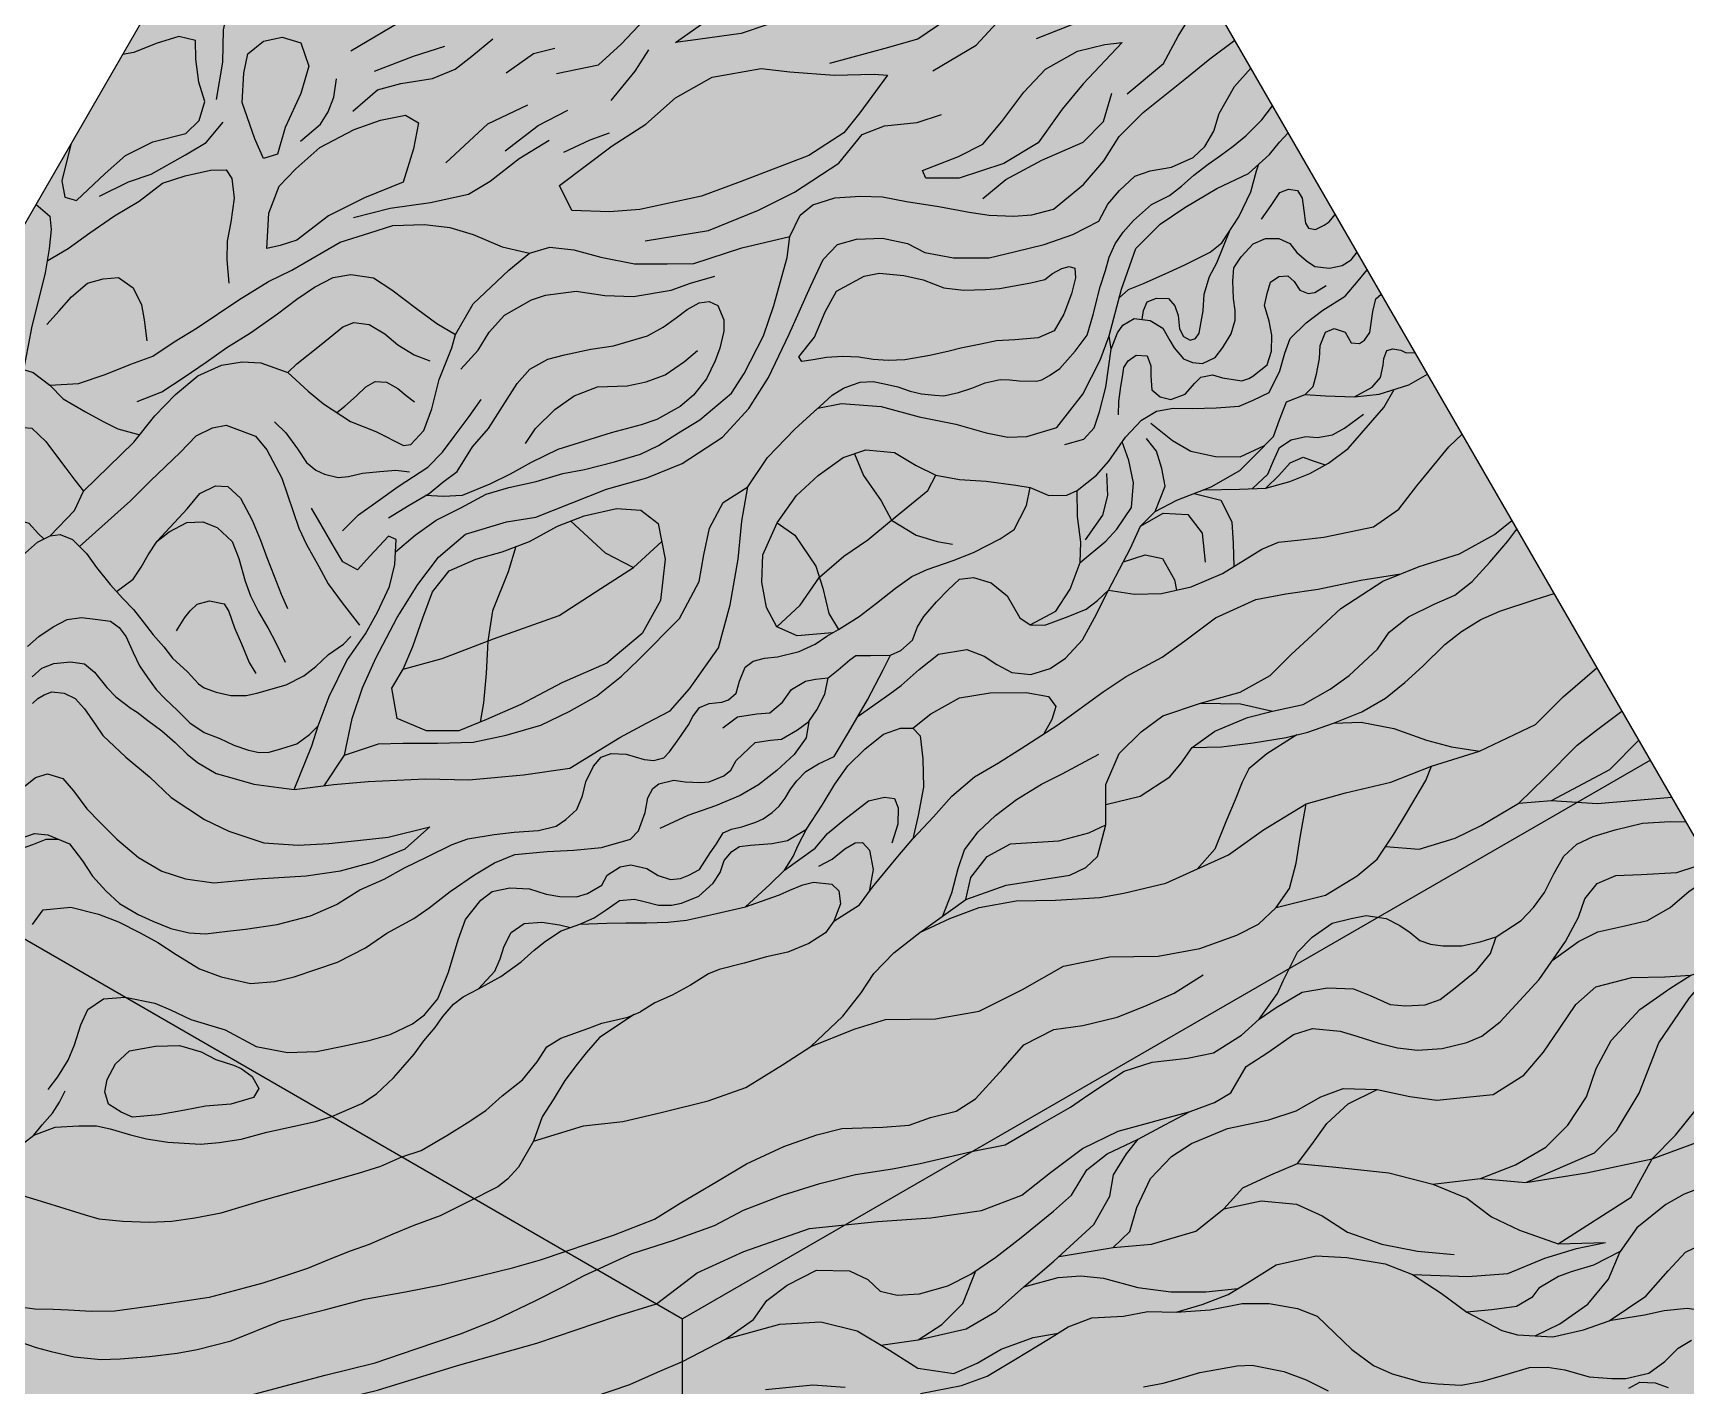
# Model space of a CAD drawing. Header units: millimetres. Extents: x 39 to 1913, y -1214 to 273.
# Drawn here: x 1670.9 to 1769.1, y -258.4 to -178.1 of the extents above; entities that cross this region are included whole.
import ezdxf

# ---------------------------------------------------------------- set-up
doc = ezdxf.new("R2010")
doc.units = ezdxf.units.MM

msp = doc.modelspace()

# ---------------------------------------------------------------- hatches: boundary and pattern name
at = {"transparency": 33554483}
h = msp.add_hatch(color=43, dxfattribs=at)
h.dxf.hatch_style = 1
h.paths.add_polyline_path([(1726.971, -151.985), (1691.971, -151.985), (1651.971, -221.267), (1709.471, -254.465), (1766.971, -221.267)])
h = msp.add_hatch(color=251, dxfattribs=at)
h.dxf.hatch_style = 1
h.paths.add_polyline_path([(1709.471, -254.465), (1651.971, -221.267), (1611.971, -290.549), (1629.471, -320.86), (1709.471, -320.86)])
h = msp.add_hatch(color=96, dxfattribs=at)
h.dxf.hatch_style = 1
h.paths.add_polyline_path([(1806.971, -290.549), (1766.971, -221.267), (1709.471, -254.465), (1709.471, -320.86), (1789.471, -320.86)])

# ---------------------------------------------------------------- linework, layer by layer
at = {"color": 252}
msp.add_lwpolyline([(1598.801, -313.36), (1705.14, -129.174, -0.57735), (1713.801, -129.174), (1820.14, -313.36, -0.57735), (1815.81, -320.86), (1603.131, -320.86, -0.57735)], format="xyb", close=True, dxfattribs=at)
for points in [[(1718.225, -179.852), (1721.718, -178.903), (1723.447, -178.395), (1725.177, -177.242), (1726.398, -175.988), (1726.974, -175.073), (1727.415, -173.784), (1727.856, -172.801), (1728.568, -171.954), (1729.45, -171.31), (1730.603, -170.53), (1732.332, -169.208), (1733.587, -167.784), (1735.166, -166.18)], [(1689.759, -179.105), (1693.096, -177.138), (1695.214, -176.005), (1696.925, -174.978), (1698.679, -173.802), (1700.176, -173.054), (1701.695, -172.305), (1704.497, -171.151), (1706.016, -169.996), (1707.107, -169.119), (1708.241, -168.392), (1709.888, -167.943)], [(1681.775, -182.003), (1682.151, -179.782), (1682.186, -177.869), (1682.527, -176.332), (1683.518, -175.409), (1686.355, -174.521), (1689.329, -173.872), (1693.02, -173.188), (1694.866, -172.095), (1696.028, -171.002), (1697.19, -169.908)], [(1701.982, -180.457), (1704.465, -179.948), (1705.824, -178.718), (1707.203, -177.254), (1708.816, -175.663), (1710.599, -174.538), (1712.106, -173.965), (1713.825, -173.244), (1715.141, -172.629)], [(1709.05, -178.611), (1710.981, -177.254), (1712.912, -176.278), (1714.908, -175.344), (1716.521, -174.22), (1718.791, -173.52), (1720.786, -173.499), (1722.803, -173.499), (1724.861, -173.286), (1723.906, -174.623), (1722.23, -176.214), (1719.258, -176.914), (1716.075, -177.148), (1714.589, -177.529), (1712.955, -178.081), (1710.366, -178.442), (1709.05, -178.611)], [(1730.504, -178.381), (1733.865, -177.045), (1735.81, -176.145), (1736.961, -175.339)], [(1724.329, -180.293), (1726.906, -178.768), (1728.873, -176.666)], [(1735.889, -181.674), (1738.046, -179.862), (1738.919, -178.235), (1739.912, -176.635)], [(1673.139, -184.602), (1672.58, -186.843), (1672.77, -187.815), (1673.447, -188.005), (1675.159, -186.399), (1676.364, -185.342), (1677.992, -184.518), (1679.958, -184.032), (1680.74, -183.25), (1681.078, -182.13), (1680.719, -180.968), (1680.55, -179.615), (1680.529, -178.495), (1679.535, -178.263), (1678.182, -178.686), (1676.871, -179.214), (1676.179, -179.337)], [(1684.059, -184.349), (1683.298, -182.194), (1683.404, -180.44), (1683.636, -179.298), (1684.566, -178.538), (1685.666, -178.305), (1686.786, -178.643), (1687.251, -180.017), (1686.786, -181.644), (1685.856, -183.673), (1685.391, -185.258), (1684.566, -185.511), (1684.059, -184.349)], [(1689.866, -182.697), (1691.342, -181.436), (1692.732, -181.051), (1694.615, -180.752), (1695.962, -180.196), (1696.946, -179.426), (1698.187, -178.399)], [(1692.408, -208.889), (1693.579, -207.904), (1694.823, -206.993), (1696.294, -206.267), (1697.787, -205.459), (1699.134, -205.065), (1700.772, -204.713), (1702.347, -204.236), (1703.633, -203.988), (1705.416, -203.532), (1706.97, -203.076), (1708.027, -202.558), (1709.23, -201.812), (1710.494, -201.045), (1712.381, -199.45), (1713.127, -198.289), (1714.267, -196.051), (1714.889, -194.248), (1715.682, -191.399), (1715.835, -190.139), (1716.449, -188.87), (1717.216, -188.269), (1718.522, -187.855), (1720.014, -187.751), (1721.341, -187.793), (1722.771, -188.062), (1724.699, -188.373), (1726.503, -188.705), (1727.684, -188.87), (1729.136, -188.933), (1730.213, -188.85), (1731.499, -188.518), (1733.281, -187.065), (1734.507, -185.652), (1735.401, -184.198), (1736.835, -182.785), (1739.308, -180.791), (1740.805, -179.586), (1742.272, -178.489)], [(1723.727, -186.227), (1725.857, -185.394), (1727.312, -184.666), (1728.437, -183.317), (1729.747, -181.572), (1731.03, -180.209), (1732.935, -179.125), (1734.563, -178.741), (1735.595, -178.622), (1733.266, -181.069), (1732.022, -182.59), (1730.593, -184.587), (1728.556, -185.817), (1725.897, -186.69), (1723.912, -186.69), (1723.727, -186.227)], [(1691.171, -180.324), (1693.481, -179.426), (1695.342, -178.827)], [(1698.983, -180.43), (1700.609, -179.275), (1701.871, -178.955)], [(1705.23, -182.07), (1706.652, -180.33), (1707.458, -179.057)], [(1688.18, -222.788), (1689.373, -220.961), (1689.84, -218.794), (1690.44, -216.961), (1691.24, -215.195), (1692.507, -212.796), (1693.74, -210.829), (1694.974, -209.196), (1696.574, -207.83), (1699.008, -207.097), (1700.742, -206.83), (1704.943, -205.164), (1707.343, -204.497), (1709.444, -203.631), (1711.844, -202.064), (1713.411, -200.364), (1714.578, -198.531), (1715.798, -195.948), (1717.078, -193.122), (1717.825, -191.522), (1718.678, -190.616), (1719.798, -190.296), (1721.345, -190.242), (1722.839, -190.562), (1723.852, -191.095), (1725.559, -191.415), (1727.693, -191.415), (1729.24, -191.042), (1730.946, -190.616), (1732.653, -190.029), (1734.2, -189.229), (1734.734, -188.216), (1735.427, -187.416), (1736.334, -186.563), (1737.241, -186.243), (1738.521, -186.03), (1739.801, -185.443), (1740.494, -184.804), (1741.028, -183.897), (1741.348, -182.831), (1742.255, -181.231), (1743.226, -180.141)], [(1702.159, -187.119), (1705.288, -184.752), (1707.276, -183.463), (1709.051, -181.899), (1711.229, -180.673), (1714.146, -180.166), (1715.837, -180.356), (1718.48, -180.568), (1720.848, -180.504), (1721.651, -180.568), (1720.002, -182.808), (1719.051, -183.991), (1716.979, -185.343), (1712.899, -186.907), (1710.595, -187.753), (1706.937, -188.535), (1705.119, -188.682), (1702.878, -188.598), (1702.159, -187.119)], [(1686.764, -184.472), (1687.962, -183.467), (1688.411, -182.74), (1688.754, -181.863), (1688.903, -180.773)], [(1727.312, -187.894), (1728.675, -186.769), (1730.805, -185.619), (1733.266, -184.547), (1734.47, -183.317), (1734.973, -181.638)], [(1695.395, -185.766), (1697.889, -183.442), (1700.278, -182.322)], [(1698.925, -185.048), (1700.891, -183.547), (1702.646, -182.639)], [(1717.361, -200.482), (1718.353, -199.581), (1719.022, -199.163), (1719.565, -198.955), (1720.025, -198.808), (1720.798, -198.767), (1721.467, -198.892), (1722.26, -199.08), (1722.992, -199.33), (1723.66, -199.498), (1724.454, -199.581), (1724.997, -199.623), (1725.854, -199.414), (1726.648, -199.163), (1727.442, -198.85), (1728.34, -198.641), (1728.905, -198.662), (1729.469, -198.725), (1730.492, -198.746), (1730.806, -198.662), (1731.265, -198.412), (1731.892, -197.994), (1732.791, -196.97), (1733.501, -196.01), (1733.877, -194.715), (1734.065, -193.984), (1734.274, -193.128), (1734.587, -192.167), (1734.817, -191.373), (1735.173, -190.58), (1735.653, -189.89), (1736.259, -189.201), (1737.331, -188.253), (1738.397, -187.71), (1739.107, -187.146), (1739.839, -186.499), (1740.695, -185.851), (1741.426, -185.329), (1742.179, -184.786), (1742.931, -184.16), (1743.892, -183.22), (1744.525, -182.39)], [(1674.821, -187.752), (1676.554, -186.906), (1677.886, -186.441), (1679.937, -185.3), (1681.163, -184.56), (1682.178, -183.356)], [(1684.757, -190.858), (1684.884, -188.766), (1685.497, -187.16), (1686.49, -186.124), (1687.907, -184.856), (1689.957, -183.779), (1691.522, -183.229), (1693.002, -182.933), (1693.784, -183.398), (1693.488, -184.941), (1692.875, -186.927), (1690.57, -187.857), (1688.435, -188.914), (1686.554, -190.372), (1685.56, -190.689), (1684.757, -190.858)], [(1707.241, -190.396), (1711.004, -189.784), (1713.985, -188.579), (1716.12, -187.522), (1718.742, -185.789), (1720.137, -184.078), (1721.469, -183.571), (1723.414, -183.38), (1724.851, -182.894)], [(1686.385, -223.017), (1688.748, -222.716), (1690.784, -222.525), (1694.187, -222.366), (1696.764, -222.43), (1700.008, -222.144), (1702.775, -221.73), (1704.503, -220.67), (1705.737, -219.914), (1707.33, -219.058), (1708.723, -218.342), (1709.878, -217.028), (1711.61, -214.581), (1712.286, -212.034), (1712.764, -209.325), (1712.987, -207.065), (1713.338, -205.027), (1714.516, -203.276), (1716.14, -201.589), (1717.51, -200.347), (1718.911, -200.061), (1721.268, -200.252), (1723.529, -200.857), (1725.695, -201.303), (1727.51, -201.812), (1728.784, -202.067), (1729.931, -202.035), (1731.714, -201.494), (1733.253, -199.51), (1734.272, -197.504), (1734.813, -196.04), (1735.546, -193.27), (1736.406, -190.851), (1737.839, -189.418), (1739.304, -188.431), (1741.215, -187.285), (1743.094, -186.394), (1744.336, -185.279), (1744.941, -184.547), (1745.444, -183.982)], [(1689.919, -189.021), (1692.097, -188.471), (1694.485, -188.133), (1696.747, -187.626), (1698.037, -186.865), (1699.749, -185.513), (1701.546, -184.414)], [(1702.413, -185.132), (1703.978, -184.393), (1705.119, -183.991)], [(1671.709, -191.59), (1672.959, -190.855), (1674.256, -189.929), (1675.718, -188.92), (1677.181, -188.055), (1678.56, -186.985), (1679.92, -186.532), (1681.423, -186.203), (1682.35, -186.182), (1682.679, -186.697), (1682.823, -187.87), (1682.618, -189.291), (1682.412, -190.423), (1682.391, -191.535), (1682.515, -192.914)], [(1735.408, -193.791), (1735.956, -193.29), (1736.858, -192.937), (1738.362, -192.27), (1739.303, -191.826), (1740.82, -191.068), (1741.5, -190.519), (1742.52, -188.976), (1743.226, -187.486), (1743.566, -186.244), (1743.715, -185.836)], [(1743.867, -189.12), (1744.442, -188.297), (1744.965, -187.525), (1745.462, -187.342), (1745.998, -187.408), (1746.286, -187.865), (1746.377, -188.597), (1746.482, -189.355), (1746.665, -189.656), (1747.084, -189.734), (1747.594, -189.473), (1747.881, -189.277), (1748.251, -188.844)], [(1671.045, -188.229), (1671.864, -188.944), (1671.946, -189.726), (1671.823, -190.879), (1671.596, -192.3), (1671.143, -194.153), (1670.793, -195.47), (1670.587, -196.623), (1670.298, -198.051)], [(1671.877, -198.984), (1673.576, -198.884), (1675.162, -198.349), (1676.686, -197.731), (1677.984, -197.258), (1679.261, -196.414), (1680.62, -195.57), (1683.091, -193.902), (1684.862, -192.811), (1686.242, -192.152), (1689.126, -190.485), (1690.876, -189.929), (1692.256, -189.497), (1694.13, -189.435), (1695.633, -189.62), (1697.034, -190.032), (1698.743, -190.752), (1700.37, -191.144)], [(1692.883, -202.559), (1693.329, -202.509), (1694.091, -201.665), (1694.565, -200.389), (1694.998, -198.639), (1695.76, -196.765), (1695.965, -195.963), (1697.016, -194.151), (1699.137, -192.154), (1700.37, -191.144), (1701.588, -190.775), (1703.009, -190.939), (1704.615, -191.372), (1706.613, -191.763), (1708.549, -191.763), (1710.135, -191.742), (1712.988, -190.824), (1715.835, -190.139)], [(1734.939, -196.832), (1735.302, -195.878), (1735.629, -195.407), (1736.309, -195.028), (1737.25, -195.133), (1738.009, -195.59), (1738.414, -196.322), (1738.676, -196.767), (1739.238, -197.42), (1739.774, -197.642), (1740.362, -197.695), (1741.108, -197.329), (1741.565, -196.741), (1742.062, -195.93), (1742.298, -195.12), (1742.298, -194.545), (1742.193, -193.826), (1742.154, -192.806), (1742.219, -192.009), (1742.651, -191.355), (1743.37, -190.584), (1744.102, -190.257), (1744.9, -190.257), (1745.554, -190.558), (1745.972, -191.094), (1746.534, -191.59), (1747.031, -191.93), (1747.907, -192.035), (1748.666, -191.865), (1749.202, -191.538), (1749.544, -191.083)], [(1736.78, -195.08), (1736.845, -194.545), (1737.08, -194.035), (1737.63, -193.813), (1738.349, -193.826), (1738.715, -194.27), (1738.924, -194.832), (1739.003, -195.643), (1739.238, -196.087), (1739.63, -196.309), (1739.944, -196.205), (1740.153, -195.891), (1740.284, -195.224), (1740.402, -194.571), (1740.454, -193.564), (1740.768, -192.532), (1741.212, -191.708), (1742.01, -189.747)], [(1677.059, -199.956), (1678.522, -199.38), (1679.86, -198.515), (1681.158, -197.61), (1682.393, -196.745), (1683.794, -195.88), (1685.4, -194.748), (1686.554, -193.863), (1687.604, -193.163), (1688.696, -192.586), (1689.746, -192.401), (1691.105, -192.607), (1692.197, -193.307), (1693.659, -194.419), (1694.874, -195.324), (1695.965, -195.963)], [(1716.378, -197.302), (1717.313, -196.134), (1717.947, -194.632), (1718.615, -193.398), (1720.25, -192.497), (1721.152, -192.33), (1722.621, -192.463), (1723.756, -192.73), (1724.991, -193.198), (1726.159, -193.331), (1727.461, -193.298), (1728.296, -193.231), (1730.165, -192.897), (1730.994, -192.71), (1731.454, -192.355), (1731.997, -192.042), (1732.435, -191.937), (1732.77, -192.021), (1732.812, -192.605), (1732.582, -193.545), (1732.122, -194.757), (1731.537, -195.759), (1730.597, -196.177), (1729.218, -196.281), (1728.111, -196.344), (1727.191, -196.553), (1726, -196.782), (1725.311, -196.97), (1724.162, -197.221), (1722.678, -197.472), (1721.675, -197.513), (1720.798, -197.451), (1719.941, -197.326), (1718.98, -197.284), (1718.019, -197.346), (1717.225, -197.472), (1716.557, -197.576), (1716.378, -197.302)], [(1730.126, -205.065), (1731.236, -205.546), (1732.296, -205.522), (1732.908, -205.237), (1734.068, -204.337), (1734.791, -203.489), (1735.793, -202.063), (1736.729, -201.066), (1737.627, -200.529), (1738.625, -200.355), (1739.76, -200.367), (1741.17, -200.33), (1742.53, -200.23), (1743.365, -199.881), (1744.313, -199.407), (1744.959, -198.128), (1745.258, -197.071), (1745.577, -196.213), (1746.515, -195.276), (1747.513, -194.517), (1748.831, -193.699), (1749.609, -192.782), (1750.145, -192.125)], [(1735.375, -200.744), (1735.388, -199.957), (1735.506, -199.066), (1735.611, -198.477), (1735.689, -197.939), (1735.939, -197.533), (1736.424, -197.205), (1737.066, -197.245), (1737.289, -197.834), (1737.289, -198.45), (1737.354, -199.25), (1737.84, -199.669), (1738.482, -199.826), (1739.321, -199.512), (1739.898, -198.87), (1740.252, -198.503), (1740.947, -198.372), (1741.55, -198.542), (1742.69, -198.726), (1743.123, -198.594), (1743.359, -198.437), (1744.198, -197.782), (1744.46, -196.969), (1744.486, -196), (1744.316, -195.174), (1744.041, -194.243), (1744.211, -193.536), (1744.408, -192.867), (1744.893, -192.514), (1745.43, -192.487), (1745.798, -192.815), (1746.138, -193.339), (1746.637, -193.536), (1747.043, -193.47), (1747.699, -193.064)], [(1671.699, -195.367), (1672.42, -194.564), (1673.161, -193.741), (1674.109, -192.917), (1675.035, -192.67), (1675.942, -192.588), (1676.827, -193.206), (1677.321, -194.214), (1677.466, -195.1), (1677.63, -196.355)], [(1696.292, -198.037), (1697.328, -196.898), (1697.971, -195.841), (1698.883, -194.825), (1700.5, -193.914), (1701.329, -193.624), (1703.153, -193.396), (1704.853, -193.644), (1706.553, -193.706), (1708.792, -193.333), (1709.932, -192.919), (1711.383, -192.505)], [(1692.001, -206.865), (1693.224, -206.119), (1694.405, -205.414), (1695.214, -204.751), (1696.064, -204.109), (1696.976, -202.638), (1697.929, -201.56), (1698.759, -200.255), (1699.629, -198.887), (1700.396, -198.037), (1701.453, -197.436), (1702.449, -197.188), (1704.024, -196.835), (1705.371, -196.649), (1707.382, -196.048), (1708.315, -195.53), (1709.082, -194.97), (1709.745, -194.494), (1710.45, -194.079), (1711.051, -194.017), (1711.57, -194.245), (1711.922, -195.095), (1711.922, -195.779), (1711.673, -196.773), (1711.404, -197.54), (1710.886, -198.597), (1710.119, -199.571), (1709.331, -200.255), (1707.942, -201.021), (1707.009, -201.332), (1705.226, -201.809), (1702.055, -202.803), (1700.479, -203.57), (1699.215, -204.275), (1698.012, -204.855), (1696.375, -205.539), (1695.255, -205.601), (1694.189, -205.543)], [(1746.456, -199.527), (1746.934, -199.066), (1747.134, -198.328), (1747.314, -197.39), (1747.354, -196.632), (1747.673, -195.834), (1748.192, -195.615), (1748.831, -195.834), (1749.19, -196.473), (1749.689, -196.512), (1749.988, -196.313), (1750.307, -195.854), (1750.487, -194.597), (1750.667, -193.859), (1750.982, -193.574)], [(1686.02, -198.238), (1686.542, -197.715), (1687.988, -196.559), (1689.289, -195.506), (1689.929, -195.259), (1690.837, -195.382), (1691.766, -195.94), (1692.551, -196.58), (1693.522, -197.178), (1694.451, -197.529)], [(1732.185, -202.498), (1733.303, -202.198), (1733.922, -201.52), (1734.241, -200.563), (1734.62, -199.106), (1734.939, -196.832), (1734.813, -196.04)], [(1700.127, -202.451), (1700.728, -201.56), (1701.868, -200.42), (1703.029, -199.612), (1704.418, -199.073), (1706.18, -199.011), (1707.299, -198.783), (1708.439, -198.369), (1709.58, -197.581), (1710.347, -196.918)], [(1749.391, -199.666), (1750.447, -199.106), (1750.946, -198.528), (1751.086, -197.789), (1751.126, -197.39), (1751.305, -196.911), (1751.665, -196.812), (1752.144, -196.892), (1752.463, -197.051), (1752.982, -197.039)], [(1663.749, -206.534), (1664.821, -205.525), (1665.169, -204.828), (1665.703, -203.844), (1666.072, -202.901), (1666.421, -201.957), (1666.81, -201.055), (1667.2, -200.235), (1667.672, -199.312), (1668.328, -198.615), (1668.841, -198.041), (1669.723, -197.876), (1670.872, -198.225), (1671.877, -198.984), (1672.657, -199.784), (1673.99, -200.563), (1675.037, -201.137), (1675.919, -201.568), (1677.21, -201.936)], [(1671.882, -207.927), (1673.338, -206.43), (1673.871, -205.283), (1676.862, -202.375), (1678.111, -200.798), (1679.341, -199.528), (1680.672, -198.422), (1682.066, -197.787), (1683.295, -197.603), (1684.401, -197.644), (1686.02, -198.238), (1687.228, -199.344), (1688.13, -200.081), (1689.728, -201.146), (1691.244, -201.74), (1692.883, -202.559)], [(1719.894, -218.65), (1721.781, -217.316), (1722.455, -216.82), (1723.526, -215.869), (1724.676, -214.957), (1726.361, -214.679), (1727.392, -215.076), (1728.146, -215.571), (1729.038, -216.047), (1730.168, -216.166), (1731.318, -215.809), (1732.211, -215.195), (1733.222, -214.105), (1733.936, -212.816), (1734.782, -211.168), (1736.086, -208.665), (1736.681, -207.356), (1737.553, -206.484), (1738.842, -205.81), (1740.885, -205.018), (1742.57, -204.046), (1743.502, -203.115), (1744.573, -202.025), (1744.93, -201.034), (1745.346, -199.963), (1746.456, -199.527), (1747.666, -199.606), (1749.391, -199.666), (1750.858, -199.507), (1752.623, -198.952), (1753.727, -198.329)], [(1688.929, -200.614), (1689.392, -200.233), (1690.094, -199.614), (1690.651, -199.077), (1691.209, -198.768), (1691.87, -198.809), (1692.551, -199.18), (1693.047, -199.593), (1693.542, -199.965)], [(1740.432, -205.193), (1742.55, -205.156), (1744.117, -205.097), (1745.544, -204.7), (1746.734, -204.225), (1747.844, -203.61), (1749.014, -202.738), (1751.136, -200.3), (1751.741, -199.23)], [(1689.268, -207.643), (1690.218, -206.694), (1691.374, -205.847), (1692.572, -205.001), (1694.327, -203.845), (1695.194, -202.958), (1695.896, -202.029), (1696.784, -200.852), (1697.507, -199.841)], [(1685.221, -201.162), (1685.902, -201.822), (1686.584, -202.772), (1687.12, -203.577), (1687.678, -204.031), (1688.194, -204.279), (1689, -204.464), (1689.619, -204.402), (1690.445, -204.217), (1691.477, -204.114), (1692.427, -204.031), (1693.233, -204.134)], [(1737.293, -201.23), (1738.574, -202.259), (1739.666, -202.909), (1741.136, -203.224), (1742.607, -203.245), (1744.037, -202.57)], [(1743.333, -205.127), (1744.236, -204.264), (1744.573, -203.471), (1744.93, -202.679), (1745.624, -202.223), (1746.496, -202.025), (1747.19, -202.084), (1748.082, -201.925), (1748.796, -201.529), (1749.926, -200.697)], [(1664.118, -208.992), (1666.331, -206.532), (1667.089, -205.488), (1667.458, -204.607), (1667.663, -203.829), (1668.073, -202.969), (1668.544, -202.252), (1669.117, -201.76), (1669.814, -201.453), (1670.797, -201.535), (1671.637, -202.334), (1672.273, -203.174), (1672.826, -203.911), (1673.358, -204.628), (1673.871, -205.283)], [(1673.634, -208.572), (1676.656, -205.858), (1677.844, -204.671), (1679.606, -202.991), (1680.569, -201.988), (1681.532, -201.517), (1682.351, -201.353), (1684.093, -202.008), (1684.769, -202.827), (1685.65, -204.507), (1686.674, -207.476), (1687.125, -208.439), (1687.863, -209.749), (1688.416, -210.794), (1689.235, -211.92), (1690.28, -213.251)], [(1734.782, -211.168), (1736.324, -211.4), (1737.93, -211.36), (1739.695, -210.964), (1741.539, -210.171), (1742.887, -209.338), (1743.879, -208.724), (1744.87, -208.308), (1746.179, -208.169), (1747.567, -208.01), (1750.521, -207.396), (1752.028, -206.346), (1753.099, -204.958), (1754.289, -203.511), (1755.002, -202.639), (1755.787, -201.896)], [(1737.553, -206.484), (1738.133, -204.988), (1737.944, -203.938), (1737.629, -202.909), (1737.041, -202.154)], [(1718.383, -213.698), (1716.273, -213.877), (1715.062, -213.336), (1714.457, -212.19), (1714.171, -210.693), (1714.234, -209.07), (1715.094, -207.16), (1716.241, -205.536), (1717.515, -204.358), (1719.012, -203.275), (1720.349, -202.83), (1722.069, -202.989), (1723.343, -203.753), (1724.521, -204.326), (1725.923, -204.581), (1727.515, -204.676), (1729.267, -204.931), (1730.126, -205.065)], [(1719.68, -203.053), (1720.222, -204.358), (1721.273, -205.854), (1721.878, -207), (1723.343, -207.892), (1724.585, -208.274), (1725.509, -208.433)], [(1733.098, -209.518), (1734.626, -208.242), (1735.277, -207.528), (1736.138, -206.248), (1736.264, -204.778), (1735.991, -203.455), (1735.59, -202.352)], [(1744.117, -205.097), (1744.89, -204.344), (1745.564, -203.59), (1746.337, -203.253), (1746.873, -203.452), (1747.654, -203.716)], [(1734.647, -204.232), (1734.71, -205.534), (1734.416, -206.709), (1733.386, -208.179)], [(1670.176, -225.89), (1670.968, -225.618), (1671.76, -225.692), (1673.046, -226.236), (1673.814, -227.25), (1674.407, -228.166), (1675.199, -229.031), (1676.016, -229.773), (1677.129, -230.441), (1677.995, -230.837), (1679.059, -231.258), (1680.148, -231.53), (1681.113, -231.579), (1682.425, -231.431), (1683.489, -231.307), (1685.369, -231.035), (1687.361, -230.513), (1688.895, -229.845), (1690.281, -228.979), (1691.741, -228.336), (1692.954, -227.668), (1694.29, -227.001), (1695.774, -226.283), (1696.715, -225.937), (1698.274, -225.69), (1699.461, -225.541), (1700.897, -225.442), (1701.966, -225.191), (1702.535, -224.795), (1703.179, -224.201), (1703.525, -223.385), (1703.723, -222.544), (1704.169, -221.629), (1704.639, -221.085), (1705.233, -220.862), (1706.123, -220.912), (1707.187, -221.233), (1707.757, -221.283), (1708.35, -221.134), (1708.697, -220.763), (1709.241, -219.996), (1709.81, -219.155), (1710.083, -218.661), (1710.478, -218.141), (1711.048, -217.894), (1711.79, -217.82), (1712.186, -217.671), (1712.656, -217.275), (1712.855, -216.578), (1713.195, -215.742), (1713.66, -215.386), (1714.326, -215.2), (1715.1, -215.122), (1716.386, -214.813), (1717.346, -214.364), (1718.043, -213.899), (1718.724, -213.497), (1719.967, -212.718), (1720.983, -211.926), (1722.123, -211.034), (1723.089, -210.341), (1724.006, -209.944), (1725.542, -209.399), (1726.756, -208.929), (1728.342, -208.112), (1729.16, -207.567), (1729.507, -206.898), (1729.903, -206.13), (1730.126, -205.065)], [(1678.254, -208.254), (1680.036, -206.329), (1680.774, -205.428), (1681.716, -204.957), (1682.454, -204.998), (1683.191, -205.695), (1683.888, -207.005), (1684.38, -208.193), (1684.769, -209.217), (1685.199, -210.323), (1685.609, -211.408), (1685.998, -212.248)], [(1689.373, -220.961), (1691.398, -220.29), (1692.848, -220.257), (1694.906, -220.257), (1697.032, -220.189), (1698.988, -219.784), (1701.046, -219.177), (1702.733, -218.368), (1704.352, -217.458), (1705.836, -216.277), (1706.848, -215.299), (1709.277, -212.838), (1710.458, -210.646), (1710.728, -209.061), (1711.065, -207.476), (1711.875, -205.958), (1713.338, -205.027)], [(1715.062, -213.336), (1716.464, -212.062), (1717.594, -210.391), (1719.043, -209.133), (1720.477, -208.178), (1721.878, -207), (1724.044, -205.249), (1724.521, -204.326)], [(1730.121, -213.224), (1731.639, -212.404), (1732.496, -211.104), (1733.098, -209.518), (1733.13, -208.313), (1732.94, -206.791), (1732.908, -205.237)], [(1739.863, -205.414), (1741.44, -205.81), (1742.094, -207.099), (1742.173, -208.387), (1742.213, -209.755)], [(1664.282, -213.313), (1665.286, -212.164), (1665.84, -211.427), (1666.393, -210.608), (1667.048, -209.727), (1667.417, -209.092), (1667.868, -208.457), (1668.564, -207.679), (1669.404, -207.085), (1669.855, -206.942), (1670.613, -207.188), (1671.207, -207.822), (1671.514, -208.121)], [(1675.826, -211.244), (1676.82, -210.507), (1677.291, -209.79), (1677.721, -209.053), (1678.254, -208.254), (1678.971, -207.702), (1680.016, -207.149), (1680.958, -207.108), (1681.819, -207.435), (1682.7, -208.275), (1683.109, -209.278), (1683.478, -210.63), (1683.786, -211.49), (1684.277, -212.453), (1684.892, -213.497), (1685.261, -214.214), (1685.855, -215.443)], [(1686.385, -223.017), (1687.446, -220.421), (1687.82, -219.221), (1688.477, -217.49), (1689.508, -215.332), (1690.636, -213.753), (1691.345, -212.465), (1692.054, -210.951), (1692.376, -209.63), (1692.441, -208.148), (1691.99, -207.955), (1690.894, -209.147), (1690.153, -209.952), (1689.283, -209.469), (1688.787, -208.653), (1688.058, -207.375), (1687.414, -206.28)], [(1697.822, -218.851), (1696.18, -219.526), (1694.249, -219.526), (1692.511, -218.786), (1692.19, -216.985), (1692.865, -215.859), (1693.445, -214.508), (1694.024, -212.803), (1694.603, -211.258), (1695.601, -210.004), (1697.178, -209.328), (1698.755, -208.878), (1700.364, -208.266), (1702.038, -207.366), (1703.615, -206.754), (1705.546, -206.304), (1706.994, -206.4), (1708.024, -207.205), (1708.442, -209.328), (1708.153, -211.773), (1707.058, -213.736), (1704.966, -215.505), (1702.295, -216.663), (1699.849, -217.95), (1697.822, -218.851)], [(1702.826, -207.06), (1704.87, -208.942), (1706.543, -209.811)], [(1715.094, -207.16), (1716.145, -207.892), (1717.387, -209.738), (1717.801, -211.044), (1718.152, -212.54), (1718.724, -213.497)], [(1723.565, -231.512), (1726.298, -229.537), (1728.69, -228.69), (1730.334, -228.441), (1732.477, -228.092), (1733.424, -227.644), (1734.122, -226.997), (1734.62, -225.104), (1734.62, -222.712), (1735.418, -220.869), (1736.713, -219.574), (1738.009, -218.627), (1740.251, -217.88), (1742.594, -217.233), (1744.388, -216.236), (1745.634, -214.991), (1746.879, -213.845), (1748.574, -212.251), (1751.074, -210.625), (1753.226, -209.752), (1755.628, -209.004), (1757.718, -207.85), (1758.742, -207.015)], [(1736.681, -207.356), (1738.029, -206.583), (1739.497, -206.663), (1740.349, -207.773), (1740.528, -209.497)], [(1670.243, -209.094), (1671.145, -208.316), (1671.882, -207.927), (1672.477, -207.845), (1673.214, -208.152), (1674.054, -208.992), (1674.648, -209.811), (1675.447, -210.835), (1676.205, -211.654), (1676.84, -212.309), (1677.414, -213.047), (1678.008, -213.825), (1678.643, -214.521), (1679.155, -215.197), (1680.057, -216.016), (1680.712, -216.733), (1681.04, -216.958), (1681.757, -217.225), (1682.618, -217.429), (1683.54, -217.429), (1684.175, -217.286), (1685.916, -216.794), (1686.961, -216.262), (1687.678, -215.689), (1688.436, -214.992), (1689.317, -214.378), (1689.747, -213.907)], [(1734.62, -223.908), (1736.665, -223.407), (1738.412, -222.254), (1739.098, -221.443), (1739.753, -220.508), (1741.094, -219.542), (1743.028, -218.731), (1744.525, -218.357), (1746.334, -217.951), (1747.955, -217.047), (1749.078, -216.237), (1750.762, -214.678), (1751.449, -213.649), (1752.603, -212.745), (1754.131, -211.997), (1755.347, -211.467), (1756.376, -210.656), (1757.437, -209.502), (1758.497, -208.255), (1759.042, -207.535)], [(1692.865, -215.859), (1695.183, -215.215), (1698.24, -214.057), (1702.134, -212.674), (1704.612, -211.065), (1706.543, -209.811), (1708.233, -208.266)], [(1699.56, -208.572), (1699.109, -210.068), (1698.176, -212.384), (1697.888, -214.191), (1697.79, -216.116), (1697.629, -217.853), (1697.44, -219.008)], [(1735.661, -209.481), (1736.959, -209.061), (1737.99, -209.279), (1738.703, -210.548), (1738.813, -211.162)], [(1711.861, -219.338), (1712.732, -218.691), (1713.878, -218.516), (1714.65, -218.442), (1715.397, -217.819), (1715.945, -217.072), (1716.767, -216.574), (1717.365, -216.45), (1718.112, -216.375), (1718.711, -215.889), (1719.397, -215.312), (1719.755, -215.048), (1720.628, -215.048), (1721.828, -215.032), (1722.436, -214.751), (1723.138, -214.128), (1723.434, -213.349), (1723.793, -212.726), (1724.556, -211.853), (1725.258, -211.152), (1725.928, -210.513), (1726.754, -210.404), (1727.799, -210.731), (1728.75, -211.495), (1729.498, -212.804), (1730.121, -213.224), (1730.994, -213.24), (1732.382, -212.726), (1733.457, -212.289), (1734.128, -211.775), (1734.782, -211.168)], [(1718.46, -230.824), (1719.977, -229.863), (1720.757, -228.803), (1722.254, -226.995), (1723.158, -225.935), (1724.375, -224.625), (1725.466, -223.409), (1726.807, -222.256), (1728.242, -221.414), (1729.583, -220.572), (1731.704, -219.2), (1734.449, -217.205), (1735.821, -216.301), (1737.973, -215.147), (1739.314, -214.181), (1741.123, -212.809), (1743.525, -211.718), (1745.303, -211.375), (1747.236, -211.094), (1749.763, -210.564), (1752.15, -210.188)], [(1679.401, -213.579), (1679.893, -212.78), (1680.2, -212.391), (1680.631, -212.002), (1681.348, -211.797), (1682.229, -211.982), (1682.515, -212.432), (1682.843, -213.395), (1683.253, -214.357), (1683.724, -215.463), (1684.113, -216.119)], [(1739.753, -220.508), (1741.499, -220.477), (1743.371, -220.227), (1745.336, -219.916), (1746.614, -219.604), (1748.143, -219.074), (1749.827, -218.388), (1751.23, -217.577), (1752.384, -216.642), (1753.445, -215.676), (1754.755, -214.397), (1755.753, -213.618), (1756.907, -212.901), (1758.029, -212.402), (1760.119, -211.716), (1761.25, -211.36)], [(1670.538, -214.503), (1671.226, -213.913), (1672.062, -213.348), (1672.898, -212.905), (1673.758, -212.782), (1674.57, -212.881), (1675.479, -213.004), (1675.996, -213.372), (1676.414, -213.937), (1676.831, -214.871), (1677.2, -215.658), (1677.667, -216.346), (1678.184, -217.058), (1678.724, -217.624), (1679.462, -218.312), (1680.199, -219.049), (1681.035, -219.614), (1681.969, -219.983), (1682.805, -220.376), (1683.666, -220.671), (1684.305, -220.818), (1684.895, -220.794), (1685.657, -220.572), (1686.542, -220.302), (1687.304, -219.737), (1687.82, -219.221)], [(1671.775, -240.837), (1672.34, -240.085), (1672.967, -239.082), (1673.343, -238.173), (1673.719, -236.982), (1674.127, -236.073), (1675.067, -235.447), (1676.353, -235.344), (1678.109, -235.697), (1679.049, -236.105), (1680.241, -236.669), (1682.279, -237.296), (1684.128, -238.285), (1685.993, -238.638), (1687.719, -238.579), (1689.289, -238.265), (1690.839, -237.932), (1692.095, -237.559), (1693.41, -236.931), (1694.136, -236.402), (1694.921, -235.441), (1695.549, -233.852), (1696.126, -231.945), (1696.577, -230.729), (1697.48, -229.592), (1698.147, -229.062), (1699.207, -228.846), (1700.365, -228.905), (1701.365, -229.219), (1702.17, -229.356), (1703.171, -229.376), (1703.818, -229.18), (1704.662, -228.689), (1704.995, -228.101), (1705.761, -227.61), (1706.389, -227.493), (1707.35, -227.709), (1708.017, -228.12), (1708.743, -228.356), (1709.351, -228.297), (1709.842, -228.101), (1710.47, -227.767), (1711.103, -226.763), (1711.476, -226.233), (1711.888, -225.586), (1712.379, -225.37), (1712.987, -225.233), (1713.811, -224.939), (1714.262, -224.743), (1714.792, -224.37), (1715.204, -223.997), (1715.557, -223.527), (1715.871, -222.997), (1716.264, -222.487), (1716.794, -221.938), (1717.539, -221.487), (1718.481, -221.055), (1719.331, -219.629), (1720.458, -217.672), (1721.393, -215.902), (1721.828, -215.032)], [(1670.82, -216.313), (1671.39, -215.794), (1672.107, -215.522), (1673.097, -215.423), (1673.938, -215.546), (1674.532, -216.041), (1675.25, -216.956), (1675.794, -217.501), (1676.71, -218.193), (1677.056, -218.416), (1677.699, -218.91), (1678.516, -219.529), (1679.308, -220.221), (1680.026, -220.914), (1680.644, -221.409), (1681.758, -222.052), (1682.549, -222.274), (1683.985, -222.695), (1685.469, -222.893), (1686.385, -223.017)], [(1717.093, -238.272), (1718.992, -236.48), (1720.085, -235.089), (1720.831, -233.946), (1722.024, -232.704), (1723.565, -231.512), (1725.354, -230.667), (1727.094, -230.021), (1729.281, -229.624), (1731.617, -229.574), (1734.251, -229.425), (1735.693, -229.176), (1738.178, -228.58), (1741.906, -226.891), (1743.993, -225.4), (1746.518, -223.864), (1748.864, -223.214), (1751.548, -222.568), (1753.973, -221.628), (1756.817, -220.73), (1760.147, -219.14), (1761.787, -217.5), (1763.797, -215.77)], [(1670.844, -231.021), (1671.467, -230.15), (1673.111, -230), (1674.755, -230.424), (1675.95, -230.872), (1677.245, -231.519), (1678.292, -232.092), (1679.387, -232.814), (1680.757, -233.66), (1682.053, -234.133), (1683.796, -234.532), (1685.241, -234.407), (1686.386, -234.133), (1688.961, -233.26), (1690.63, -232.413), (1691.9, -231.542), (1693.494, -230.67), (1694.416, -230.048), (1695.661, -229.077), (1697.106, -228.081), (1698.301, -227.359), (1699.497, -226.861), (1701.415, -226.687), (1703.009, -226.612), (1704.653, -226.463), (1706.371, -225.965), (1706.854, -225.463), (1707.253, -224.367), (1707.402, -223.496), (1707.701, -222.948), (1708.05, -222.674), (1708.946, -222.45), (1709.619, -222.55), (1710.54, -222.599), (1711.039, -222.55), (1711.91, -222.201), (1712.334, -221.853), (1712.658, -221.28), (1713.778, -220.209), (1714.7, -220.085), (1715.348, -220.01), (1716.294, -219.462), (1716.967, -218.964), (1717.44, -218.267), (1717.913, -217.346), (1718.112, -216.375)], [(1670.845, -217.896), (1671.167, -217.599), (1671.538, -217.377), (1671.983, -217.204), (1672.726, -217.278), (1673.369, -217.599), (1673.938, -218.218), (1674.557, -219.133), (1675.027, -219.801), (1676.388, -221.087), (1677.798, -222.25), (1679.085, -223.487), (1681.065, -224.797), (1682.5, -225.49), (1684.579, -226.183), (1686.632, -226.306), (1688.439, -226.207), (1690.146, -226.034), (1691.977, -225.836), (1694.452, -225.218)], [(1723.156, -219.355), (1724.213, -218.51), (1725.92, -217.566), (1727.749, -217.264), (1729.878, -217.244), (1731.204, -217.485), (1731.646, -218.068), (1731.405, -218.851), (1730.941, -219.694)], [(1740.251, -217.88), (1742.622, -217.92), (1744.525, -218.357)], [(1716.967, -218.964), (1716.811, -219.94), (1716.099, -220.928), (1715.07, -221.877), (1713.983, -222.727), (1712.895, -223.36), (1711.431, -223.973), (1709.77, -224.546), (1708.109, -225.317)], [(1748.143, -219.074), (1749.796, -219.012), (1751.729, -219.386), (1753.663, -220.072), (1755.16, -220.477), (1756.817, -220.73)], [(1751.239, -226.398), (1753.238, -226.543), (1755.375, -225.897), (1756.916, -225.152), (1759.153, -223.81), (1760.694, -222.32), (1762.632, -220.382), (1763.775, -219.488), (1765.285, -218.348)], [(1713.207, -229.983), (1714.642, -228.646), (1715.515, -227.804), (1716.045, -226.993), (1716.326, -226.307), (1716.825, -225.372), (1717.761, -223.938), (1718.509, -222.691), (1719.289, -221.599), (1720.287, -220.602), (1721.41, -219.729), (1722.408, -219.355), (1723.156, -219.355), (1723.593, -219.822), (1723.749, -221.194), (1723.78, -222.878), (1723.468, -224.561), (1723.158, -225.935)], [(1745.975, -219.76), (1744.182, -220.882), (1743.121, -221.786), (1742.716, -222.566), (1742.31, -223.626), (1741.749, -224.935), (1741.094, -226.556), (1740.042, -227.736)], [(1724.931, -230.524), (1725.468, -229.144), (1725.842, -227.71), (1726.217, -226.588), (1727.028, -225.528), (1728.057, -224.561), (1729.304, -223.595), (1730.801, -222.69), (1732.018, -222.067), (1734.201, -220.913)], [(1761.091, -223.661), (1764.556, -221.825), (1766.282, -220.075)], [(1651.971, -221.267), (1709.471, -254.465)], [(1766.971, -221.267), (1709.471, -254.465)], [(1744.728, -230.025), (1747.661, -229.279), (1749.549, -228.137), (1750.742, -227.143), (1751.736, -225.652), (1752.482, -224.41), (1753.625, -222.472), (1753.973, -221.628)], [(1670.4, -222.794), (1671.018, -222.299), (1671.736, -222.077), (1672.652, -222.349), (1673.27, -223.091), (1674.062, -224.154), (1674.854, -224.971), (1675.844, -225.96), (1677.13, -227.048), (1678.516, -227.865), (1679.927, -228.31), (1681.609, -228.557), (1684.183, -228.31), (1687.103, -228.137), (1689.132, -227.84), (1691.037, -227.32), (1692.992, -226.529), (1694.452, -225.218)], [(1700.608, -243.902), (1703.573, -242.992), (1705.909, -242.744), (1708.196, -242.197), (1710.979, -241.502), (1713.216, -240.707), (1715.403, -239.365), (1717.093, -238.272), (1719.727, -237.229), (1721.516, -236.682), (1724.499, -236.633), (1727.083, -236.186), (1729.668, -234.894), (1732.103, -233.503), (1734.837, -232.956), (1737.72, -232.906), (1740.205, -232.459), (1742.392, -231.664), (1743.684, -231.018), (1744.728, -230.025), (1745.523, -228.882), (1745.921, -227.391), (1746.17, -225.851), (1746.518, -223.864)], [(1715.515, -227.804), (1717.355, -226.494), (1718.073, -225.621), (1719.102, -224.78), (1720.505, -223.688), (1721.472, -223.47), (1722.068, -223.539), (1722.283, -224.105), (1722.263, -225.061), (1721.893, -226.193)], [(1759.153, -223.81), (1761.091, -223.661), (1763.809, -223.846), (1768.243, -223.472)], [(1683.992, -258.929), (1688.238, -257.808), (1691.2, -257.077), (1693.585, -256.269), (1696.278, -255.347), (1698.316, -254.539), (1700.701, -253.386), (1702.394, -252.54), (1703.625, -251.886), (1706.471, -250.579), (1708.895, -249.81), (1711.357, -248.925), (1713.088, -248.002), (1715.396, -247.118), (1717.627, -246.426), (1719.742, -245.887), (1721.935, -245.541), (1723.589, -245.234), (1726.743, -244.493), (1728.626, -244.121), (1730.576, -242.99), (1732.526, -241.883), (1733.537, -241.161), (1735.705, -239.749), (1737.362, -239.206), (1739.471, -238.98), (1741.023, -238.649), (1742.679, -237.598), (1743.721, -236.662), (1744.809, -235.137), (1745.156, -234.382), (1746.002, -232.676), (1746.878, -231.785), (1748.072, -230.954), (1749.19, -230.667), (1750.081, -230.501), (1751.274, -230.667), (1752.09, -231.09), (1752.709, -231.498), (1753.268, -231.981), (1753.903, -232.207), (1754.643, -232.298), (1755.776, -232.298), (1756.864, -232.056), (1757.815, -231.769), (1759.287, -230.784), (1760.027, -230.013), (1760.677, -229.122), (1761.236, -228.02), (1761.825, -226.978), (1762.611, -226.253), (1763.578, -225.8), (1764.877, -225.408), (1766.508, -225), (1768.155, -224.909), (1769.08, -224.92)], [(1703.358, -231.017), (1704.211, -230.638), (1704.921, -230.165), (1705.71, -229.612), (1706.618, -229.514), (1707.19, -229.672), (1708.038, -229.889), (1708.807, -229.889), (1709.399, -229.77), (1710.425, -229.336), (1711.278, -228.57), (1711.71, -227.94), (1711.933, -227.225), (1712.402, -226.682), (1712.859, -226.398), (1713.5, -226.311), (1714.797, -226.225), (1715.71, -226.028), (1716.825, -225.372)], [(1726.298, -229.537), (1726.591, -228.24), (1727.558, -226.993), (1728.961, -226.245), (1731.831, -226.058), (1733.608, -225.59), (1734.62, -225.104)], [(1663.297, -231.901), (1664.287, -232.077), (1665.196, -232.641), (1665.87, -233.581), (1666.403, -234.239), (1666.795, -234.678), (1667.39, -234.678), (1668.064, -234.396), (1668.534, -233.503), (1668.675, -232.532), (1668.659, -231.764), (1668.581, -230.323), (1668.534, -228.851), (1668.816, -227.989), (1669.27, -227.284), (1670.195, -226.517), (1670.869, -226.266), (1671.652, -225.968), (1672.403, -225.964)], [(1717.559, -227.558), (1718.36, -227.149), (1719.101, -226.524), (1719.726, -226.173), (1720.155, -226.153), (1720.565, -226.622), (1720.798, -227.762), (1720.559, -229.072)], [(1702.941, -259.513), (1706.338, -258.356), (1707.974, -257.626), (1709.471, -256.997), (1712.022, -255.673), (1713.673, -254.505), (1714.479, -253.378), (1715.687, -252.452), (1717.418, -251.567), (1719.391, -251.607), (1720.479, -252.13), (1721.204, -252.815), (1722.21, -253.056), (1723.539, -252.976), (1725.23, -252.493), (1726.599, -251.808), (1728.089, -250.802), (1729.579, -249.635), (1731.511, -248.065), (1732.568, -247.119), (1733.482, -245.606), (1734.697, -244.66), (1736.542, -243.777), (1738.124, -242.938), (1739.619, -242.147), (1741.083, -241.604), (1742.053, -241.036), (1742.951, -239.463), (1744.243, -238.628), (1745.764, -237.564), (1746.904, -237.21), (1748.55, -237.362), (1749.538, -237.665), (1750.83, -238.071), (1751.945, -238.349), (1753.136, -238.501), (1754.605, -238.4), (1756.075, -238.045), (1756.961, -237.665), (1758.051, -236.804), (1760.356, -234.297), (1761.932, -232.038), (1762.692, -230.595), (1763.072, -229.506), (1763.806, -228.594), (1764.921, -228.113), (1766.416, -228.062), (1768.544, -227.936), (1769.684, -227.556)], [(1670.922, -243.539), (1672.181, -243.079), (1673.59, -242.991), (1674.647, -242.991), (1675.454, -243.167), (1676.672, -243.534), (1677.612, -243.769), (1678.889, -243.959), (1680.826, -244.077), (1681.927, -243.989), (1683.233, -243.783), (1684.76, -243.372), (1686.316, -243.035), (1687.666, -242.727), (1688.626, -242.431), (1690.404, -241.671), (1691.287, -241.098), (1692.287, -240.141), (1692.847, -239.509), (1693.509, -238.744), (1694.098, -237.95), (1694.775, -237.155), (1695.231, -236.493), (1695.864, -235.772), (1696.423, -235.331), (1697.35, -234.846), (1698.675, -234.125), (1699.885, -233.238), (1700.65, -232.547), (1701.313, -232.017), (1702.255, -231.414), (1703.358, -231.017), (1704.962, -230.958), (1706.096, -230.929), (1707.317, -230.929), (1708.583, -230.899), (1709.701, -230.767), (1711.482, -230.37), (1713.207, -229.983), (1714.152, -229.644), (1715.229, -229.275), (1715.849, -228.995), (1716.616, -228.67), (1717.25, -228.523), (1718.342, -228.626), (1718.755, -229.024), (1718.844, -229.806), (1718.46, -230.824), (1717.959, -231.517), (1716.97, -232.151), (1715.716, -232.667), (1714.462, -232.948), (1713.119, -233.331), (1711.643, -233.7), (1711.009, -233.951), (1709.946, -234.629), (1708.84, -235.219), (1707.822, -235.676), (1706.969, -236.224)], [(1761.144, -233.168), (1762.692, -232.038), (1763.857, -231.456), (1765.453, -231.101), (1766.796, -230.797), (1768.139, -230.012), (1769.279, -229.05), (1770.368, -228.341), (1770.856, -227.997)], [(1697.35, -234.846), (1698.314, -233.812), (1698.629, -233.063), (1698.866, -232.314), (1699.28, -231.505), (1700.049, -230.973), (1701.095, -230.894), (1702.16, -231.052), (1702.806, -231.216)], [(1743.721, -236.662), (1744.73, -235.964), (1746.275, -235.052), (1747.795, -234.799), (1749.341, -234.849), (1750.329, -235.254), (1751.519, -235.786), (1752.431, -235.862), (1753.597, -235.812), (1754.483, -235.482), (1755.37, -234.799), (1756.662, -233.735), (1757.473, -232.747), (1757.815, -231.769)], [(1754.292, -241.464), (1757.63, -241.129), (1759.46, -239.992), (1760.624, -238.607), (1761.595, -237.193), (1762.538, -235.78), (1763.73, -234.726), (1765.865, -234.172), (1767.833, -234.144), (1769.386, -234.033), (1770.883, -233.59), (1773.322, -232.268)], [(1759.571, -246.367), (1763.647, -244.593), (1764.95, -243.291), (1766.308, -241.046), (1767.473, -238.052), (1769.303, -235.392), (1770.883, -233.59)], [(1767.085, -244.953), (1768.471, -243.54), (1770.356, -241.212), (1771.355, -238.939), (1772.103, -236.75), (1773.212, -234.865), (1774.128, -233.664)], [(1670.149, -255.857), (1671.053, -256.167), (1671.958, -256.404), (1673.314, -256.714), (1674.908, -256.88), (1676.05, -256.833), (1677.787, -256.69), (1679.429, -256.5), (1680.618, -256.286), (1682.641, -255.762), (1685.602, -254.585), (1688.271, -253.915), (1690.567, -253.289), (1692.997, -252.856), (1695.115, -252.439), (1697.5, -251.888), (1699.364, -251.426), (1701.019, -250.964), (1705.358, -249.489), (1707.804, -248.534), (1709.333, -247.579), (1711.549, -246.28), (1713.269, -245.249), (1715.486, -244.218), (1717.435, -243.53), (1718.925, -243.148), (1721.371, -243.072), (1722.938, -242.957), (1724.199, -242.498), (1725.727, -242.116), (1726.874, -241.391), (1728.52, -239.587), (1729.74, -238.177), (1731.534, -237.268), (1733.256, -237.029), (1735.289, -236.527), (1736.939, -235.882), (1738.685, -235.116), (1740.408, -234.017)], [(1754.042, -246.453), (1756.881, -246.118), (1758.961, -245.314), (1760.763, -244.261), (1762.066, -242.958), (1763.175, -241.267), (1763.758, -239.577), (1764.645, -237.914), (1766.336, -236.084), (1768.138, -234.837), (1769.386, -234.033)], [(1670.256, -247.135), (1671.354, -247.462), (1672.755, -247.906), (1673.97, -248.279), (1674.788, -248.513), (1676.213, -248.653), (1677.801, -248.723), (1679.11, -248.653), (1680.488, -248.466), (1682.053, -248.163), (1683.291, -247.789), (1684.553, -247.415), (1687.777, -246.505), (1690.206, -245.804), (1691.538, -245.384), (1692.78, -244.829), (1693.944, -244.45), (1695.463, -243.562), (1696.677, -242.815), (1697.775, -242.091), (1698.757, -241.204), (1699.96, -240.264), (1700.825, -239.19), (1701.409, -238.302), (1702.226, -237.789), (1703.838, -237.205), (1704.679, -236.901), (1706.221, -236.528), (1706.969, -236.224)], [(1706.595, -236.376), (1704.537, -237.75), (1703.732, -238.649), (1703.211, -239.336), (1702.478, -240.306), (1701.768, -241.441), (1701.129, -242.459), (1700.608, -243.902), (1699.726, -245.454), (1699.063, -246.163), (1698.495, -246.613), (1696.72, -247.512), (1695.063, -248.34), (1693.501, -248.908), (1692.246, -249.428), (1690.85, -250.044), (1689.714, -250.446), (1688.459, -250.943), (1687.181, -251.463), (1686.045, -251.842), (1684.53, -252.339), (1683.418, -252.646), (1681.335, -253.19), (1678.06, -253.688), (1675.741, -253.996), (1674.32, -254.02), (1672.971, -253.949), (1672.072, -253.901), (1670.983, -253.878), (1670.391, -253.807)], [(1756.881, -246.118), (1759.571, -246.367), (1763.175, -245.785), (1767.085, -244.953), (1770.467, -243.706), (1772.852, -242.099), (1773.85, -240.685), (1775.319, -238.44), (1776.296, -237.419)], [(1676.1, -242.184), (1675.351, -241.714), (1675.131, -240.966), (1675.278, -240.232), (1675.777, -239.308), (1676.599, -238.545), (1678.155, -238.252), (1679.578, -238.222), (1680.855, -238.589), (1681.736, -239.059), (1682.793, -239.381), (1683.233, -239.587), (1683.894, -240.056), (1684.29, -240.775), (1683.982, -241.304), (1682.617, -241.7), (1681.12, -241.817), (1679.887, -242.067), (1678.345, -242.345), (1676.79, -242.477), (1676.1, -242.184)], [(1777.197, -238.98), (1775.919, -241.062), (1774.758, -242.791), (1773.907, -244.029), (1772.668, -245.344), (1771.868, -245.834), (1770.062, -246.634), (1768.978, -247.046), (1767.895, -247.665), (1766.166, -249.058), (1765.185, -250.451), (1763.594, -251.263), (1762.27, -251.663), (1761.522, -251.947), (1760.335, -252.643), (1759.922, -253.185), (1759.019, -253.726), (1757.548, -253.933), (1756.065, -254.064)], [(1670.314, -244.029), (1670.922, -243.539), (1671.412, -242.931), (1672.02, -242.231), (1672.44, -241.577), (1672.79, -240.923)], [(1731.839, -250.749), (1735.05, -250.222), (1736.048, -249.28), (1736.464, -247.839), (1737.268, -246.12), (1738.516, -244.818), (1739.708, -244.042), (1741.843, -243.155), (1744.31, -242.628), (1745.919, -242.102), (1747.388, -241.27), (1748.719, -240.771), (1750.743, -240.827), (1752.684, -241.242), (1754.292, -241.464)], [(1735.05, -250.222), (1737.323, -250.028), (1739.957, -249.252), (1741.621, -247.922), (1742.758, -246.675), (1744.421, -245.899), (1746.002, -245.233), (1746.861, -244.097), (1747.748, -242.85), (1749.024, -241.686), (1750.743, -240.827)], [(1679.953, -259.506), (1686.708, -259.836), (1691.336, -258.691), (1696.095, -257.237), (1700.811, -255.915), (1705.482, -254.329), (1707.922, -253.571), (1710.33, -251.73), (1713.107, -250.453), (1717.017, -249.101), (1721.043, -248.687), (1724.215, -248.467), (1727.222, -248.026), (1729.621, -247.116), (1731.331, -245.765), (1733.235, -244.331), (1735.358, -243.311), (1739.619, -242.147)], [(1723.456, -255.719), (1726.312, -255.054), (1728.114, -254.001), (1729.75, -252.559), (1731.525, -251.035), (1733.913, -248.864), (1734.856, -247.174), (1735.078, -245.899), (1735.854, -244.651), (1736.542, -243.777)], [(1746.002, -245.233), (1748.275, -245.455), (1751.436, -245.788), (1754.042, -246.453), (1756.066, -247.284), (1757.536, -248.393), (1759.199, -249.197), (1761.501, -250.001), (1764.301, -249.917)], [(1761.501, -250.001), (1765.837, -247.226), (1767.085, -244.953)], [(1741.621, -247.922), (1743.839, -247.451), (1745.946, -247.645), (1747.471, -248.338), (1748.968, -249.308), (1751.02, -250.028), (1753.127, -250.444), (1755.318, -250.638)], [(1774.913, -248.336), (1774.371, -250.631), (1773.778, -252.05), (1772.926, -253.211), (1772.075, -253.83), (1771.146, -254.036), (1770.01, -253.959), (1769.159, -253.855), (1767.791, -253.984), (1766.63, -254.242), (1764.528, -254.58)], [(1723.598, -258.89), (1726.049, -258.426), (1727.571, -257.859), (1729.249, -256.853), (1731.21, -255.666), (1732.371, -254.944), (1733.79, -254.403), (1735.673, -254.299), (1737.118, -254.016), (1738.795, -254.067), (1740.344, -253.603), (1741.892, -253.01), (1743.027, -252.313), (1744.73, -251.256), (1747.112, -250.711), (1748.943, -250.814), (1751.214, -251.201), (1752.84, -251.82), (1754.543, -252.929), (1756.065, -254.064), (1758.155, -255.148), (1759.084, -255.405), (1761.174, -255.534), (1763.006, -255.122), (1764.528, -254.58), (1766.708, -253.107), (1768.024, -251.612), (1769.056, -250.502), (1770.836, -249.651)], [(1752.84, -251.82), (1756.122, -251.941), (1758.506, -251.774), (1760.697, -250.86), (1762.582, -250.278), (1764.301, -249.917)], [(1760.129, -255.47), (1761.599, -254.758), (1763.25, -253.598), (1764.489, -252.102), (1765.185, -250.451)], [(1721.249, -256.024), (1723.456, -255.719), (1724.87, -254.804), (1726.118, -253.557), (1726.896, -251.608)], [(1729.75, -252.559), (1731.778, -251.996), (1733.137, -251.913), (1734.468, -252.052), (1736.519, -252.606), (1738.488, -252.855), (1740.567, -252.855), (1742.459, -252.662)], [(1738.795, -254.067), (1740.806, -253.918), (1742.722, -253.555), (1744.328, -253.555), (1746.012, -253.84), (1747.178, -254.306), (1748.214, -255.316), (1749.224, -256.274), (1750.519, -257.232), (1751.633, -257.724), (1753.395, -258.216), (1754.327, -258.32), (1755.726, -258.398), (1757.021, -258.165), (1758.472, -257.75), (1759.793, -257.362), (1760.855, -257.336), (1761.891, -257.491), (1763.342, -257.906), (1764.689, -258.009), (1765.518, -258.009), (1766.878, -257.697), (1767.837, -256.998), (1768.614, -256.195), (1769.417, -255.729)], [(1709.471, -320.86), (1709.471, -254.465)], [(1712.022, -255.673), (1715.242, -254.78), (1717.678, -254.647), (1719.849, -255.178), (1721.754, -256.33), (1723.438, -257.392), (1725.591, -257.715), (1726.978, -257.105), (1728.392, -256.273), (1730.305, -255.58), (1731.79, -255.305)], [(1736.862, -258.501), (1738.029, -258.294), (1739.015, -258.008), (1740.208, -257.645), (1742.413, -257.257), (1743.32, -257.205), (1745.188, -257.594), (1746.511, -258.086), (1747.833, -258.734)], [(1765.696, -258.577), (1766.354, -258.233), (1767.25, -258.266), (1768.032, -258.542)], [(1714.387, -258.658), (1717.199, -258.375), (1719.134, -258.529)]]:
    msp.add_lwpolyline(points, dxfattribs=at)

doc.saveas('drawing.dxf')
